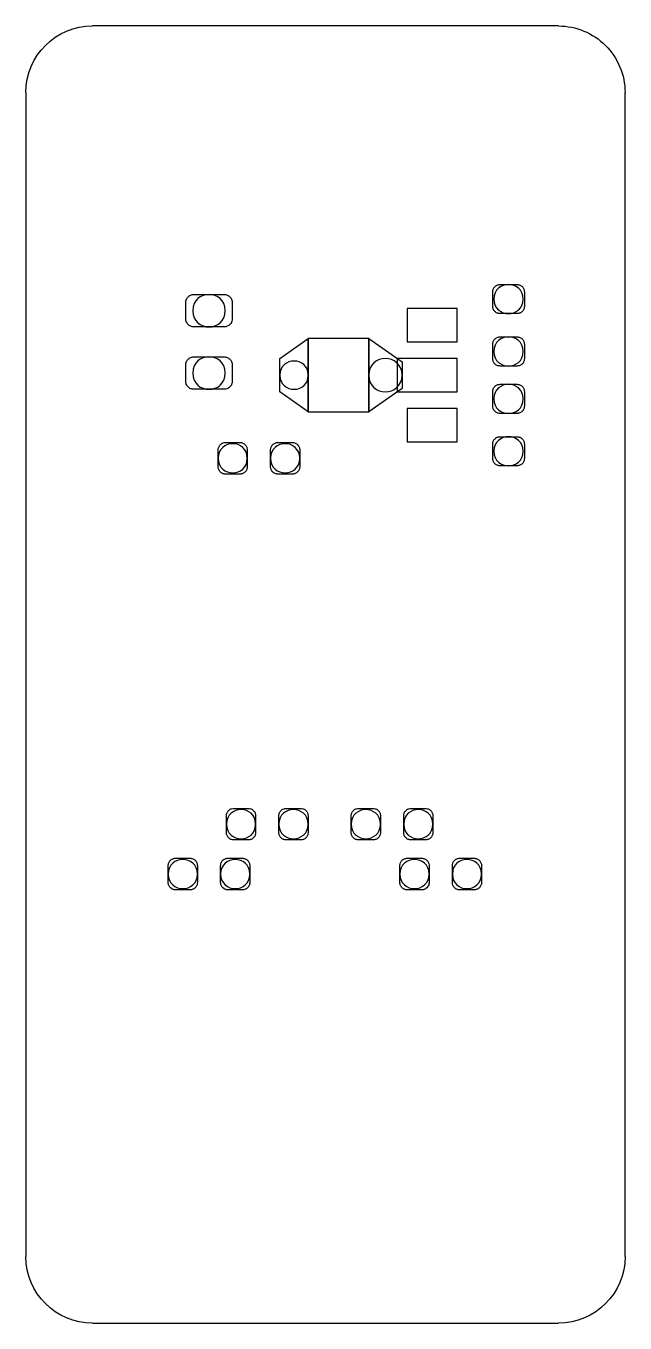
# Model space of a CAD drawing. Extents: x 5 to 105, y 5 to 103.
# Drawn here: x 46.06 to 64.06, y 55.96 to 94.96 of the extents above; entities that cross this region are included whole.
import ezdxf

# ---------------------------------------------------------------- set-up
doc = ezdxf.new("R2010")
doc.units = 0
doc.layers.get('0').update_dxf_attribs({"linetype": 'CONTINUOUS'})

msp = doc.modelspace()

# ---------------------------------------------------------------- linework, layer by layer
at = {"color": 5}
for points in [[(62.054428, 94.955099), (48.054938, 94.955099)], [(46.055425, 92.95556), (46.055425, 57.954766)], [(64.055338, 57.954766), (64.055338, 92.95556)], [(48.054938, 55.955253), (62.054428, 55.955253)]]:
    msp.add_lwpolyline(points, dxfattribs=at)
at = {"color": 7}
for points in [[(61.029178, 86.502214), (61.026421, 86.481543), (61.020909, 86.460872), (61.014019, 86.440202), (61.004373, 86.420909), (60.993348, 86.401617), (60.980946, 86.38508), (60.965788, 86.368544), (60.95063, 86.354763), (60.932715, 86.342361), (60.9148, 86.331337), (60.895508, 86.32169), (60.874837, 86.3148), (60.854167, 86.309288), (60.832118, 86.306532), (60.811447, 86.305154), (60.298817, 86.305154), (60.276769, 86.306532), (60.256098, 86.309288), (60.235428, 86.3148), (60.214757, 86.32169), (60.195465, 86.331337), (60.17755, 86.342361), (60.159635, 86.354763), (60.144477, 86.368544), (60.129319, 86.38508), (60.116916, 86.401617), (60.105892, 86.420909), (60.096246, 86.440202), (60.089355, 86.460872), (60.083843, 86.481543), (60.081087, 86.502214), (60.079709, 86.524262), (60.079709, 86.9611), (60.081087, 86.983149), (60.083843, 87.003819), (60.089355, 87.02449), (60.096246, 87.04516), (60.105892, 87.064453), (60.116916, 87.082368), (60.129319, 87.100282), (60.159635, 87.130599), (60.17755, 87.143001), (60.195465, 87.154026), (60.214757, 87.163672), (60.235428, 87.170562), (60.256098, 87.176074), (60.276769, 87.17883), (60.298817, 87.180208), (60.811447, 87.180208), (60.832118, 87.17883), (60.854167, 87.176074), (60.874837, 87.170562), (60.895508, 87.163672), (60.9148, 87.154026), (60.932715, 87.143001), (60.95063, 87.130599), (60.980946, 87.100282), (60.993348, 87.082368), (61.004373, 87.064453), (61.014019, 87.04516), (61.020909, 87.02449), (61.026421, 87.003819), (61.029178, 86.983149), (61.030556, 86.9611), (61.030556, 86.524262)], [(52.25383, 86.124631), (52.249696, 86.101204), (52.244184, 86.077778), (52.235916, 86.055729), (52.22627, 86.033681), (52.213867, 86.01301), (52.200087, 85.993718), (52.18355, 85.975803), (52.165636, 85.960645), (52.146343, 85.945486), (52.105002, 85.923437), (52.081576, 85.915169), (52.058149, 85.909657), (52.034722, 85.905523), (51.07423, 85.905523), (51.050803, 85.909657), (51.027376, 85.915169), (51.005328, 85.923437), (50.983279, 85.934462), (50.963987, 85.945486), (50.944694, 85.960645), (50.92678, 85.975803), (50.910243, 85.993718), (50.896463, 86.01301), (50.88406, 86.033681), (50.873036, 86.055729), (50.866146, 86.077778), (50.859256, 86.101204), (50.856499, 86.124631), (50.855122, 86.148058), (50.855122, 86.635883), (50.856499, 86.660688), (50.859256, 86.684115), (50.866146, 86.707541), (50.873036, 86.72959), (50.88406, 86.751638), (50.896463, 86.772309), (50.910243, 86.790223), (50.92678, 86.808138), (50.944694, 86.824674), (50.963987, 86.838455), (50.983279, 86.850857), (51.005328, 86.861881), (51.027376, 86.87015), (51.050803, 86.875662), (51.07423, 86.878418), (51.099034, 86.879796), (52.011296, 86.879796), (52.034722, 86.878418), (52.058149, 86.875662), (52.081576, 86.87015), (52.105002, 86.861881), (52.125673, 86.850857), (52.146343, 86.838455), (52.165636, 86.824674), (52.18355, 86.808138), (52.200087, 86.790223), (52.213867, 86.772309), (52.22627, 86.751638), (52.235916, 86.72959), (52.244184, 86.707541), (52.249696, 86.684115), (52.25383, 86.660688), (52.255208, 86.635883), (52.255208, 86.148058)], [(57.50829, 85.454905), (59.008973, 85.454905), (59.008973, 86.45536), (57.50829, 86.45536)], [(54.53724, 83.354774), (53.68699, 83.955599), (53.68699, 84.954677), (54.53724, 85.555501)], [(54.524837, 83.354774), (56.364518, 83.354774), (56.364518, 85.554123), (54.524837, 85.554123)], [(56.354872, 85.555501), (57.355328, 84.855458), (57.355328, 84.054818), (56.354872, 83.354774)], [(61.029178, 84.927116), (61.026421, 84.906445), (61.020909, 84.885775), (61.014019, 84.865104), (61.004373, 84.845811), (60.993348, 84.826519), (60.980946, 84.809983), (60.965788, 84.793446), (60.95063, 84.779666), (60.932715, 84.767263), (60.9148, 84.756239), (60.895508, 84.746593), (60.874837, 84.739703), (60.854167, 84.73419), (60.832118, 84.731435), (60.811447, 84.730056), (60.298817, 84.730056), (60.276769, 84.731435), (60.256098, 84.73419), (60.235428, 84.739703), (60.214757, 84.746593), (60.195465, 84.756239), (60.17755, 84.767263), (60.159635, 84.779666), (60.144477, 84.793446), (60.129319, 84.809983), (60.116916, 84.826519), (60.105892, 84.845811), (60.096246, 84.865104), (60.089355, 84.885775), (60.083843, 84.906445), (60.081087, 84.927116), (60.079709, 84.949164), (60.079709, 85.386002), (60.081087, 85.408051), (60.083843, 85.428722), (60.089355, 85.449392), (60.096246, 85.470063), (60.105892, 85.489355), (60.116916, 85.50727), (60.129319, 85.525185), (60.159635, 85.555501), (60.17755, 85.567903), (60.195465, 85.578928), (60.214757, 85.588574), (60.235428, 85.595464), (60.256098, 85.600976), (60.276769, 85.603733), (60.298817, 85.605111), (60.811447, 85.605111), (60.832118, 85.603733), (60.854167, 85.600976), (60.874837, 85.595464), (60.895508, 85.588574), (60.9148, 85.578928), (60.932715, 85.567903), (60.95063, 85.555501), (60.980946, 85.525185), (60.993348, 85.50727), (61.004373, 85.489355), (61.014019, 85.470063), (61.020909, 85.449392), (61.026421, 85.428722), (61.029178, 85.408051), (61.030556, 85.386002), (61.030556, 84.949164)], [(52.25383, 84.250499), (52.249696, 84.225694), (52.244184, 84.203646), (52.235916, 84.180219), (52.22627, 84.158171), (52.213867, 84.138878), (52.200087, 84.119586), (52.18355, 84.101671), (52.165636, 84.085134), (52.146343, 84.071354), (52.125673, 84.058952), (52.105002, 84.047928), (52.058149, 84.034147), (52.034722, 84.031391), (52.011296, 84.030013), (51.099034, 84.030013), (51.07423, 84.031391), (51.050803, 84.034147), (51.027376, 84.041037), (51.005328, 84.047928), (50.983279, 84.058952), (50.963987, 84.071354), (50.944694, 84.085134), (50.92678, 84.101671), (50.910243, 84.119586), (50.896463, 84.138878), (50.88406, 84.158171), (50.873036, 84.180219), (50.866146, 84.203646), (50.859256, 84.225694), (50.856499, 84.250499), (50.855122, 84.273926), (50.855122, 84.761751), (50.856499, 84.785178), (50.859256, 84.808605), (50.866146, 84.832031), (50.873036, 84.85408), (50.88406, 84.876128), (50.896463, 84.896799), (50.910243, 84.916091), (50.92678, 84.934006), (50.944694, 84.949164), (50.963987, 84.964323), (50.983279, 84.976725), (51.005328, 84.986372), (51.027376, 84.99464), (51.050803, 85.000152), (51.07423, 85.004286), (51.099034, 85.005664), (52.011296, 85.005664), (52.034722, 85.004286), (52.058149, 85.000152), (52.081576, 84.99464), (52.105002, 84.986372), (52.125673, 84.976725), (52.146343, 84.964323), (52.165636, 84.949164), (52.18355, 84.934006), (52.200087, 84.916091), (52.213867, 84.896799), (52.22627, 84.876128), (52.235916, 84.85408), (52.244184, 84.832031), (52.249696, 84.808605), (52.25383, 84.785178), (52.255208, 84.761751), (52.255208, 84.273926)], [(57.212012, 83.955599), (59.01173, 83.955599), (59.01173, 84.956055), (57.212012, 84.956055)], [(61.029178, 83.502224), (61.026421, 83.481554), (61.020909, 83.460883), (61.014019, 83.440212), (61.004373, 83.42092), (60.993348, 83.401627), (60.980946, 83.385091), (60.965788, 83.368555), (60.95063, 83.354774), (60.932715, 83.342372), (60.9148, 83.331348), (60.895508, 83.321701), (60.874837, 83.314811), (60.854167, 83.309299), (60.832118, 83.306543), (60.811447, 83.305165), (60.298817, 83.305165), (60.276769, 83.306543), (60.256098, 83.309299), (60.235428, 83.314811), (60.214757, 83.321701), (60.195465, 83.331348), (60.17755, 83.342372), (60.159635, 83.354774), (60.144477, 83.368555), (60.129319, 83.385091), (60.116916, 83.401627), (60.105892, 83.42092), (60.096246, 83.440212), (60.089355, 83.460883), (60.083843, 83.481554), (60.081087, 83.502224), (60.079709, 83.524273), (60.079709, 83.961111), (60.081087, 83.98316), (60.083843, 84.00383), (60.089355, 84.024501), (60.096246, 84.045171), (60.105892, 84.064464), (60.116916, 84.082378), (60.129319, 84.100293), (60.159635, 84.13061), (60.17755, 84.143012), (60.195465, 84.154036), (60.214757, 84.163683), (60.235428, 84.170573), (60.256098, 84.176085), (60.276769, 84.178841), (60.298817, 84.180219), (60.811447, 84.180219), (60.832118, 84.178841), (60.854167, 84.176085), (60.874837, 84.170573), (60.895508, 84.163683), (60.9148, 84.154036), (60.932715, 84.143012), (60.95063, 84.13061), (60.980946, 84.100293), (60.993348, 84.082378), (61.004373, 84.064464), (61.014019, 84.045171), (61.020909, 84.024501), (61.026421, 84.00383), (61.029178, 83.98316), (61.030556, 83.961111), (61.030556, 83.524273)], [(57.50829, 82.454915), (59.008973, 82.454915), (59.008973, 83.455371), (57.50829, 83.455371)], [(52.704449, 81.677702), (52.700315, 81.655653), (52.696181, 81.634983), (52.687913, 81.61569), (52.679644, 81.59502), (52.66862, 81.577105), (52.641059, 81.544032), (52.607986, 81.516471), (52.588694, 81.505447), (52.550109, 81.48891), (52.529438, 81.484777), (52.507389, 81.480642), (52.027832, 81.480642), (52.005784, 81.484777), (51.985113, 81.48891), (51.964442, 81.497179), (51.94515, 81.505447), (51.927235, 81.516471), (51.909321, 81.530252), (51.894163, 81.544032), (51.879004, 81.560568), (51.866602, 81.577105), (51.855577, 81.59502), (51.847309, 81.61569), (51.839041, 81.634983), (51.833529, 81.655653), (51.830773, 81.677702), (51.829395, 81.698372), (51.829395, 82.211002), (51.830773, 82.233051), (51.833529, 82.253722), (51.839041, 82.274392), (51.847309, 82.295063), (51.855577, 82.314355), (51.866602, 82.33227), (51.879004, 82.350185), (51.909321, 82.380501), (51.927235, 82.392903), (51.94515, 82.403928), (51.964442, 82.413574), (51.985113, 82.420464), (52.005784, 82.425976), (52.027832, 82.428733), (52.048503, 82.430111), (52.486719, 82.430111), (52.507389, 82.428733), (52.529438, 82.425976), (52.550109, 82.420464), (52.569401, 82.413574), (52.588694, 82.403928), (52.607986, 82.392903), (52.624523, 82.380501), (52.641059, 82.365343), (52.65484, 82.350185), (52.66862, 82.33227), (52.679644, 82.314355), (52.687913, 82.295063), (52.696181, 82.274392), (52.704449, 82.233051)], [(54.279546, 81.677702), (54.275413, 81.655653), (54.2699, 81.634983), (54.26301, 81.61569), (54.254742, 81.59502), (54.243718, 81.577105), (54.216157, 81.544032), (54.183084, 81.516471), (54.163791, 81.505447), (54.125206, 81.48891), (54.104536, 81.484777), (54.082487, 81.480642), (53.60293, 81.480642), (53.580881, 81.484777), (53.560211, 81.48891), (53.53954, 81.497179), (53.520248, 81.505447), (53.502333, 81.516471), (53.484418, 81.530252), (53.46926, 81.544032), (53.454102, 81.560568), (53.441699, 81.577105), (53.430675, 81.59502), (53.421029, 81.61569), (53.414138, 81.634983), (53.408626, 81.655653), (53.40587, 81.677702), (53.404492, 81.698372), (53.404492, 82.211002), (53.40587, 82.233051), (53.408626, 82.253722), (53.414138, 82.274392), (53.421029, 82.295063), (53.430675, 82.314355), (53.441699, 82.33227), (53.454102, 82.350185), (53.484418, 82.380501), (53.502333, 82.392903), (53.520248, 82.403928), (53.53954, 82.413574), (53.560211, 82.420464), (53.580881, 82.425976), (53.60293, 82.428733), (53.6236, 82.430111), (54.061816, 82.430111), (54.082487, 82.428733), (54.104536, 82.425976), (54.125206, 82.420464), (54.144499, 82.413574), (54.163791, 82.403928), (54.183084, 82.392903), (54.19962, 82.380501), (54.216157, 82.365343), (54.229937, 82.350185), (54.243718, 82.33227), (54.254742, 82.314355), (54.26301, 82.295063), (54.2699, 82.274392), (54.275413, 82.253722), (54.279546, 82.233051)], [(61.029178, 81.927127), (61.026421, 81.906456), (61.020909, 81.885785), (61.014019, 81.865115), (61.004373, 81.845822), (60.993348, 81.82653), (60.980946, 81.809994), (60.965788, 81.793457), (60.95063, 81.779677), (60.932715, 81.767274), (60.9148, 81.75625), (60.895508, 81.746604), (60.874837, 81.739714), (60.854167, 81.734201), (60.832118, 81.731445), (60.811447, 81.730067), (60.298817, 81.730067), (60.276769, 81.731445), (60.256098, 81.734201), (60.235428, 81.739714), (60.214757, 81.746604), (60.195465, 81.75625), (60.17755, 81.767274), (60.159635, 81.779677), (60.144477, 81.793457), (60.129319, 81.809994), (60.116916, 81.82653), (60.105892, 81.845822), (60.096246, 81.865115), (60.089355, 81.885785), (60.083843, 81.906456), (60.081087, 81.927127), (60.079709, 81.949175), (60.079709, 82.386013), (60.081087, 82.408062), (60.083843, 82.428733), (60.089355, 82.449403), (60.096246, 82.470074), (60.105892, 82.489366), (60.116916, 82.507281), (60.129319, 82.525195), (60.159635, 82.555512), (60.17755, 82.567914), (60.195465, 82.578939), (60.214757, 82.588585), (60.235428, 82.595475), (60.256098, 82.600987), (60.276769, 82.603744), (60.298817, 82.605122), (60.811447, 82.605122), (60.832118, 82.603744), (60.854167, 82.600987), (60.874837, 82.595475), (60.895508, 82.588585), (60.9148, 82.578939), (60.932715, 82.567914), (60.95063, 82.555512), (60.980946, 82.525195), (60.993348, 82.507281), (61.004373, 82.489366), (61.014019, 82.470074), (61.020909, 82.449403), (61.026421, 82.428733), (61.029178, 82.408062), (61.030556, 82.386013), (61.030556, 81.949175)], [(52.953874, 70.676823), (52.951118, 70.656152), (52.945605, 70.635482), (52.938715, 70.614811), (52.929069, 70.595519), (52.918045, 70.577604), (52.905642, 70.55969), (52.875326, 70.529373), (52.857411, 70.51697), (52.839497, 70.505946), (52.820204, 70.4963), (52.799534, 70.48941), (52.778863, 70.483898), (52.758192, 70.481141), (52.736144, 70.479763), (52.299306, 70.479763), (52.277257, 70.481141), (52.256586, 70.483898), (52.235916, 70.48941), (52.215245, 70.4963), (52.195953, 70.505946), (52.17666, 70.51697), (52.160124, 70.529373), (52.143587, 70.544531), (52.129807, 70.55969), (52.117405, 70.577604), (52.10638, 70.595519), (52.096734, 70.614811), (52.089844, 70.635482), (52.084332, 70.656152), (52.081576, 70.676823), (52.080197, 70.698872), (52.080197, 71.211502), (52.081576, 71.232172), (52.084332, 71.254221), (52.089844, 71.274891), (52.096734, 71.295562), (52.10638, 71.314855), (52.117405, 71.332769), (52.129807, 71.350684), (52.143587, 71.365842), (52.160124, 71.381001), (52.17666, 71.393403), (52.195953, 71.404427), (52.215245, 71.412695), (52.235916, 71.420964), (52.277257, 71.429232), (52.299306, 71.43061), (52.736144, 71.43061), (52.758192, 71.429232), (52.799534, 71.420964), (52.820204, 71.412695), (52.839497, 71.404427), (52.857411, 71.393403), (52.875326, 71.381001), (52.905642, 71.350684), (52.918045, 71.332769), (52.929069, 71.314855), (52.938715, 71.295562), (52.945605, 71.274891), (52.951118, 71.254221), (52.953874, 71.232172), (52.955252, 71.211502), (52.955252, 70.698872)], [(54.528972, 70.676823), (54.526215, 70.656152), (54.520703, 70.635482), (54.513813, 70.614811), (54.504167, 70.595519), (54.493142, 70.577604), (54.48074, 70.55969), (54.450423, 70.529373), (54.432509, 70.51697), (54.414594, 70.505946), (54.395302, 70.4963), (54.374631, 70.48941), (54.353961, 70.483898), (54.33329, 70.481141), (54.311241, 70.479763), (53.874403, 70.479763), (53.852355, 70.481141), (53.831684, 70.483898), (53.809635, 70.48941), (53.790343, 70.4963), (53.77105, 70.505946), (53.751758, 70.51697), (53.735222, 70.529373), (53.718685, 70.544531), (53.704905, 70.55969), (53.692502, 70.577604), (53.681478, 70.595519), (53.671832, 70.614811), (53.664941, 70.635482), (53.659429, 70.656152), (53.656673, 70.676823), (53.655295, 70.698872), (53.655295, 71.211502), (53.656673, 71.232172), (53.659429, 71.254221), (53.664941, 71.274891), (53.671832, 71.295562), (53.681478, 71.314855), (53.692502, 71.332769), (53.704905, 71.350684), (53.718685, 71.365842), (53.735222, 71.381001), (53.751758, 71.393403), (53.77105, 71.404427), (53.809635, 71.420964), (53.831684, 71.425098), (53.852355, 71.429232), (53.874403, 71.43061), (54.311241, 71.43061), (54.33329, 71.429232), (54.374631, 71.420964), (54.395302, 71.412695), (54.414594, 71.404427), (54.432509, 71.393403), (54.450423, 71.381001), (54.48074, 71.350684), (54.493142, 71.332769), (54.504167, 71.314855), (54.513813, 71.295562), (54.520703, 71.274891), (54.526215, 71.254221), (54.528972, 71.232172), (54.530349, 71.211502), (54.530349, 70.698872)], [(56.703516, 70.676823), (56.70076, 70.656152), (56.695248, 70.635482), (56.688357, 70.614811), (56.678711, 70.595519), (56.667687, 70.577604), (56.655284, 70.55969), (56.641504, 70.544531), (56.624968, 70.529373), (56.608431, 70.51697), (56.589138, 70.505946), (56.569846, 70.4963), (56.549175, 70.48941), (56.528505, 70.483898), (56.507834, 70.481141), (56.485786, 70.479763), (56.048947, 70.479763), (56.026899, 70.481141), (56.006228, 70.483898), (55.985558, 70.48941), (55.964887, 70.4963), (55.945595, 70.505946), (55.92768, 70.51697), (55.909766, 70.529373), (55.879449, 70.55969), (55.867046, 70.577604), (55.856022, 70.595519), (55.846376, 70.614811), (55.839486, 70.635482), (55.833973, 70.656152), (55.831218, 70.676823), (55.82984, 70.698872), (55.82984, 71.211502), (55.831218, 71.232172), (55.833973, 71.254221), (55.839486, 71.274891), (55.846376, 71.295562), (55.856022, 71.314855), (55.867046, 71.332769), (55.879449, 71.350684), (55.909766, 71.381001), (55.92768, 71.393403), (55.945595, 71.404427), (55.964887, 71.412695), (55.985558, 71.420964), (56.026899, 71.429232), (56.048947, 71.43061), (56.485786, 71.43061), (56.507834, 71.429232), (56.549175, 71.420964), (56.569846, 71.412695), (56.589138, 71.404427), (56.608431, 71.393403), (56.624968, 71.381001), (56.641504, 71.365842), (56.655284, 71.350684), (56.667687, 71.332769), (56.678711, 71.314855), (56.688357, 71.295562), (56.695248, 71.274891), (56.70076, 71.254221), (56.703516, 71.232172), (56.704894, 71.211502), (56.704894, 70.698872)], [(58.278613, 70.676823), (58.275857, 70.656152), (58.270345, 70.635482), (58.263455, 70.614811), (58.253809, 70.595519), (58.242784, 70.577604), (58.230382, 70.55969), (58.216602, 70.544531), (58.200065, 70.529373), (58.182151, 70.51697), (58.164236, 70.505946), (58.144944, 70.4963), (58.124273, 70.48941), (58.103602, 70.483898), (58.082932, 70.481141), (58.060883, 70.479763), (57.624045, 70.479763), (57.601997, 70.481141), (57.581326, 70.483898), (57.560656, 70.48941), (57.539985, 70.4963), (57.520692, 70.505946), (57.502778, 70.51697), (57.484863, 70.529373), (57.454546, 70.55969), (57.442144, 70.577604), (57.43112, 70.595519), (57.421473, 70.614811), (57.414583, 70.635482), (57.409071, 70.656152), (57.406315, 70.676823), (57.404937, 70.698872), (57.404937, 71.211502), (57.406315, 71.232172), (57.409071, 71.254221), (57.414583, 71.274891), (57.421473, 71.295562), (57.43112, 71.314855), (57.442144, 71.332769), (57.454546, 71.350684), (57.484863, 71.381001), (57.502778, 71.393403), (57.520692, 71.404427), (57.539985, 71.412695), (57.560656, 71.420964), (57.601997, 71.429232), (57.624045, 71.43061), (58.060883, 71.43061), (58.082932, 71.429232), (58.124273, 71.420964), (58.144944, 71.412695), (58.164236, 71.404427), (58.182151, 71.393403), (58.200065, 71.381001), (58.216602, 71.365842), (58.230382, 71.350684), (58.242784, 71.332769), (58.253809, 71.314855), (58.263455, 71.295562), (58.270345, 71.274891), (58.275857, 71.254221), (58.278613, 71.232172), (58.279991, 71.211502), (58.279991, 70.698872)], [(51.203765, 69.177517), (51.201009, 69.155469), (51.195497, 69.134798), (51.188607, 69.115506), (51.178961, 69.096213), (51.167936, 69.076921), (51.155534, 69.060384), (51.140376, 69.043848), (51.125217, 69.030067), (51.107303, 69.016287), (51.089388, 69.005263), (51.070095, 68.996994), (51.049425, 68.990104), (51.028755, 68.984592), (51.008084, 68.980458), (50.527149, 68.980458), (50.506478, 68.984592), (50.485807, 68.990104), (50.465137, 68.996994), (50.445844, 69.005263), (50.426552, 69.016287), (50.393479, 69.043848), (50.379698, 69.060384), (50.367296, 69.076921), (50.356272, 69.096213), (50.346626, 69.115506), (50.339735, 69.134798), (50.334223, 69.155469), (50.331467, 69.177517), (50.330089, 69.198188), (50.330089, 69.710818), (50.331467, 69.732867), (50.334223, 69.753537), (50.339735, 69.774208), (50.346626, 69.794878), (50.356272, 69.814171), (50.367296, 69.832086), (50.379698, 69.85), (50.393479, 69.866536), (50.410015, 69.880317), (50.426552, 69.892719), (50.445844, 69.903744), (50.465137, 69.91339), (50.485807, 69.92028), (50.506478, 69.925792), (50.527149, 69.928548), (50.549197, 69.929926), (50.986035, 69.929926), (51.008084, 69.928548), (51.028755, 69.925792), (51.049425, 69.92028), (51.070095, 69.91339), (51.089388, 69.903744), (51.107303, 69.892719), (51.125217, 69.880317), (51.140376, 69.866536), (51.155534, 69.85), (51.167936, 69.832086), (51.178961, 69.814171), (51.188607, 69.794878), (51.195497, 69.774208), (51.201009, 69.753537), (51.203765, 69.732867), (51.205143, 69.710818), (51.205143, 69.198188)], [(52.778863, 69.177517), (52.776107, 69.155469), (52.770595, 69.134798), (52.763704, 69.115506), (52.754058, 69.096213), (52.743034, 69.076921), (52.730631, 69.060384), (52.715473, 69.043848), (52.700315, 69.030067), (52.6824, 69.016287), (52.664486, 69.005263), (52.645193, 68.996994), (52.624523, 68.990104), (52.603852, 68.984592), (52.583182, 68.980458), (52.102246, 68.980458), (52.081576, 68.984592), (52.060905, 68.990104), (52.040234, 68.996994), (52.020942, 69.005263), (52.001649, 69.016287), (51.968576, 69.043848), (51.954796, 69.060384), (51.942394, 69.076921), (51.931369, 69.096213), (51.921723, 69.115506), (51.914833, 69.134798), (51.909321, 69.155469), (51.906565, 69.177517), (51.905187, 69.198188), (51.905187, 69.710818), (51.906565, 69.732867), (51.909321, 69.753537), (51.914833, 69.774208), (51.921723, 69.794878), (51.931369, 69.814171), (51.942394, 69.832086), (51.954796, 69.85), (51.968576, 69.866536), (51.985113, 69.880317), (52.001649, 69.892719), (52.020942, 69.903744), (52.040234, 69.91339), (52.060905, 69.92028), (52.081576, 69.925792), (52.102246, 69.928548), (52.124295, 69.929926), (52.561133, 69.929926), (52.583182, 69.928548), (52.603852, 69.925792), (52.624523, 69.92028), (52.645193, 69.91339), (52.664486, 69.903744), (52.6824, 69.892719), (52.700315, 69.880317), (52.715473, 69.866536), (52.730631, 69.85), (52.743034, 69.832086), (52.754058, 69.814171), (52.763704, 69.794878), (52.770595, 69.774208), (52.776107, 69.753537), (52.778863, 69.732867), (52.780241, 69.710818), (52.780241, 69.198188)], [(58.166992, 69.177517), (58.162858, 69.155469), (58.158724, 69.134798), (58.142187, 69.096213), (58.131163, 69.076921), (58.103602, 69.043848), (58.07053, 69.016287), (58.051237, 69.005263), (58.031944, 68.996994), (58.012652, 68.990104), (57.991981, 68.984592), (57.969933, 68.980458), (57.490376, 68.980458), (57.468327, 68.984592), (57.447656, 68.990104), (57.426986, 68.996994), (57.407693, 69.005263), (57.389779, 69.016287), (57.371864, 69.030067), (57.356706, 69.043848), (57.341547, 69.060384), (57.329145, 69.076921), (57.318121, 69.096213), (57.308474, 69.115506), (57.301584, 69.134798), (57.296072, 69.155469), (57.293316, 69.177517), (57.291938, 69.198188), (57.291938, 69.710818), (57.293316, 69.732867), (57.296072, 69.753537), (57.301584, 69.774208), (57.308474, 69.794878), (57.318121, 69.814171), (57.329145, 69.832086), (57.341547, 69.85), (57.356706, 69.866536), (57.371864, 69.880317), (57.389779, 69.892719), (57.407693, 69.903744), (57.426986, 69.91339), (57.447656, 69.92028), (57.468327, 69.925792), (57.490376, 69.928548), (57.511046, 69.929926), (57.949262, 69.929926), (57.969933, 69.928548), (57.991981, 69.925792), (58.012652, 69.92028), (58.031944, 69.91339), (58.051237, 69.903744), (58.07053, 69.892719), (58.087066, 69.880317), (58.103602, 69.866536), (58.117383, 69.85), (58.131163, 69.832086), (58.142187, 69.814171), (58.150456, 69.794878), (58.158724, 69.774208), (58.166992, 69.732867)], [(59.74209, 69.177517), (59.737956, 69.155469), (59.732444, 69.134798), (59.725553, 69.115506), (59.717285, 69.096213), (59.706261, 69.076921), (59.6787, 69.043848), (59.645627, 69.016287), (59.626335, 69.005263), (59.607042, 68.996994), (59.587749, 68.990104), (59.567079, 68.984592), (59.545031, 68.980458), (59.065473, 68.980458), (59.043425, 68.984592), (59.022754, 68.990104), (59.002083, 68.996994), (58.982791, 69.005263), (58.964876, 69.016287), (58.946962, 69.030067), (58.931803, 69.043848), (58.916645, 69.060384), (58.904243, 69.076921), (58.893218, 69.096213), (58.883572, 69.115506), (58.876682, 69.134798), (58.87117, 69.155469), (58.868414, 69.177517), (58.867036, 69.198188), (58.867036, 69.710818), (58.868414, 69.732867), (58.87117, 69.753537), (58.876682, 69.774208), (58.883572, 69.794878), (58.893218, 69.814171), (58.904243, 69.832086), (58.916645, 69.85), (58.931803, 69.866536), (58.946962, 69.880317), (58.964876, 69.892719), (58.982791, 69.903744), (59.002083, 69.91339), (59.022754, 69.92028), (59.043425, 69.925792), (59.065473, 69.928548), (59.086144, 69.929926), (59.52436, 69.929926), (59.545031, 69.928548), (59.567079, 69.925792), (59.587749, 69.92028), (59.607042, 69.91339), (59.626335, 69.903744), (59.645627, 69.892719), (59.662164, 69.880317), (59.6787, 69.866536), (59.69248, 69.85), (59.706261, 69.832086), (59.717285, 69.814171), (59.725553, 69.794878), (59.732444, 69.774208), (59.737956, 69.753537), (59.74209, 69.732867)]]:
    msp.add_lwpolyline(points, close=True, dxfattribs=at)
at = {"color": 5}
for points in [[(46.055425, 92.95556), (46.055425, 94.059368), (46.949759, 94.955099), (48.054938, 94.955099)], [(62.054428, 94.955099), (62.584983, 94.955099), (63.093491, 94.744253), (63.46969, 94.369425)], [(63.46969, 94.369425), (63.844518, 93.994598), (64.055338, 93.484743), (64.055338, 92.95556)], [(48.054938, 55.955253), (46.949759, 55.955253), (46.055425, 56.850958), (46.055425, 57.954766)], [(64.055338, 57.954766), (64.055338, 56.850958), (63.159633, 55.955253), (62.054428, 55.955253)]]:
    msp.add_open_spline(points, degree=3, dxfattribs=at)
at = {"color": 7}
for points in [[(52.042991, 86.39197), (52.042991, 87.042405), (51.06734, 87.042405), (51.06734, 86.39197)], [(60.99197, 86.741992), (60.99197, 87.32628), (60.116916, 87.32628), (60.116916, 86.741992)], [(60.116916, 86.741992), (60.116916, 86.159082), (60.99197, 86.159082), (60.99197, 86.741992)], [(51.06734, 86.39197), (51.06734, 85.742914), (52.042991, 85.742914), (52.042991, 86.39197)], [(60.99197, 85.166895), (60.99197, 85.751183), (60.116916, 85.751183), (60.116916, 85.166895)], [(52.042991, 84.517839), (52.042991, 85.166895), (51.06734, 85.166895), (51.06734, 84.517839)], [(54.53724, 84.454449), (54.53724, 85.0222), (53.68699, 85.0222), (53.68699, 84.454449)], [(57.355328, 84.454449), (57.355328, 85.121419), (56.354872, 85.121419), (56.354872, 84.454449)], [(60.116916, 85.166895), (60.116916, 84.583984), (60.99197, 84.583984), (60.99197, 85.166895)], [(51.06734, 84.517839), (51.06734, 83.867405), (52.042991, 83.867405), (52.042991, 84.517839)], [(53.68699, 84.454449), (53.68699, 83.888075), (54.53724, 83.888075), (54.53724, 84.454449)], [(56.354872, 84.454449), (56.354872, 83.788856), (57.355328, 83.788856), (57.355328, 84.454449)], [(60.99197, 83.742003), (60.99197, 84.326291), (60.116916, 84.326291), (60.116916, 83.742003)], [(60.116916, 83.742003), (60.116916, 83.159093), (60.99197, 83.159093), (60.99197, 83.742003)], [(60.99197, 82.166905), (60.99197, 82.751193), (60.116916, 82.751193), (60.116916, 82.166905)], [(52.704449, 81.954687), (52.704449, 82.538976), (51.829395, 82.538976), (51.829395, 81.954687)], [(54.279546, 81.954687), (54.279546, 82.538976), (53.404492, 82.538976), (53.404492, 81.954687)], [(51.829395, 81.954687), (51.829395, 81.371777), (52.704449, 81.371777), (52.704449, 81.954687)], [(53.404492, 81.954687), (53.404492, 81.371777), (54.279546, 81.371777), (54.279546, 81.954687)], [(60.116916, 82.166905), (60.116916, 81.583995), (60.99197, 81.583995), (60.99197, 82.166905)], [(52.955252, 70.955186), (52.955252, 71.538097), (52.080197, 71.538097), (52.080197, 70.955186)], [(54.530349, 70.955186), (54.530349, 71.538097), (53.655295, 71.538097), (53.655295, 70.955186)], [(56.704894, 70.955186), (56.704894, 71.538097), (55.82984, 71.538097), (55.82984, 70.955186)], [(58.279991, 70.955186), (58.279991, 71.538097), (57.404937, 71.538097), (57.404937, 70.955186)], [(52.080197, 70.955186), (52.080197, 70.372277), (52.955252, 70.372277), (52.955252, 70.955186)], [(53.655295, 70.955186), (53.655295, 70.372277), (54.530349, 70.372277), (54.530349, 70.955186)], [(55.82984, 70.955186), (55.82984, 70.372277), (56.704894, 70.372277), (56.704894, 70.955186)], [(57.404937, 70.955186), (57.404937, 70.372277), (58.279991, 70.372277), (58.279991, 70.955186)], [(51.205143, 69.454503), (51.205143, 70.038791), (50.330089, 70.038791), (50.330089, 69.454503)], [(52.780241, 69.454503), (52.780241, 70.038791), (51.905187, 70.038791), (51.905187, 69.454503)], [(58.166992, 69.454503), (58.166992, 70.038791), (57.291938, 70.038791), (57.291938, 69.454503)], [(59.74209, 69.454503), (59.74209, 70.038791), (58.867036, 70.038791), (58.867036, 69.454503)], [(50.330089, 69.454503), (50.330089, 68.871593), (51.205143, 68.871593), (51.205143, 69.454503)], [(51.905187, 69.454503), (51.905187, 68.871593), (52.780241, 68.871593), (52.780241, 69.454503)], [(57.291938, 69.454503), (57.291938, 68.871593), (58.166992, 68.871593), (58.166992, 69.454503)], [(58.867036, 69.454503), (58.867036, 68.871593), (59.74209, 68.871593), (59.74209, 69.454503)]]:
    msp.add_open_spline(points, degree=3, dxfattribs=at)

doc.saveas('drawing.dxf')
